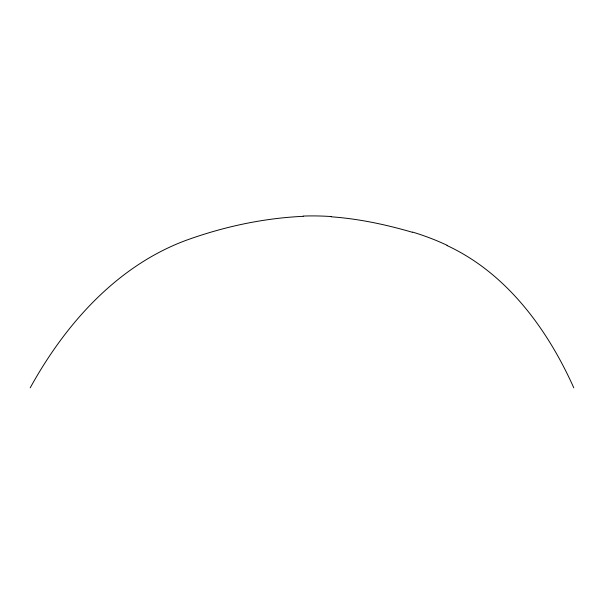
<?xml version="1.0" encoding="UTF-8"?>
<svg xmlns="http://www.w3.org/2000/svg" width="604" height="604" viewBox="0 0 604 604"><rect width="100%" height="100%" fill="white"/><g stroke="black" fill="none" stroke-linecap="round" stroke-linejoin="round"><path stroke-width="0.91" d="M30.2 387.836C65.126 324.446 116.632 266.145 185.949 240.377C223.548 226.757 263.208 218.18 303.2 216.323M331.203 216.798C358.723 218.776 385.858 224.545 412.305 232.268M447.043 245.549C506.703 273.265 547.518 329.218 573.8 387.836M303.17 216.073A152.004 84.424 -0.2 0 1 331.256 216.557M412.54 232.064A194.45 97.742 1.3 0 1 447.307 245.405"/></g></svg>
